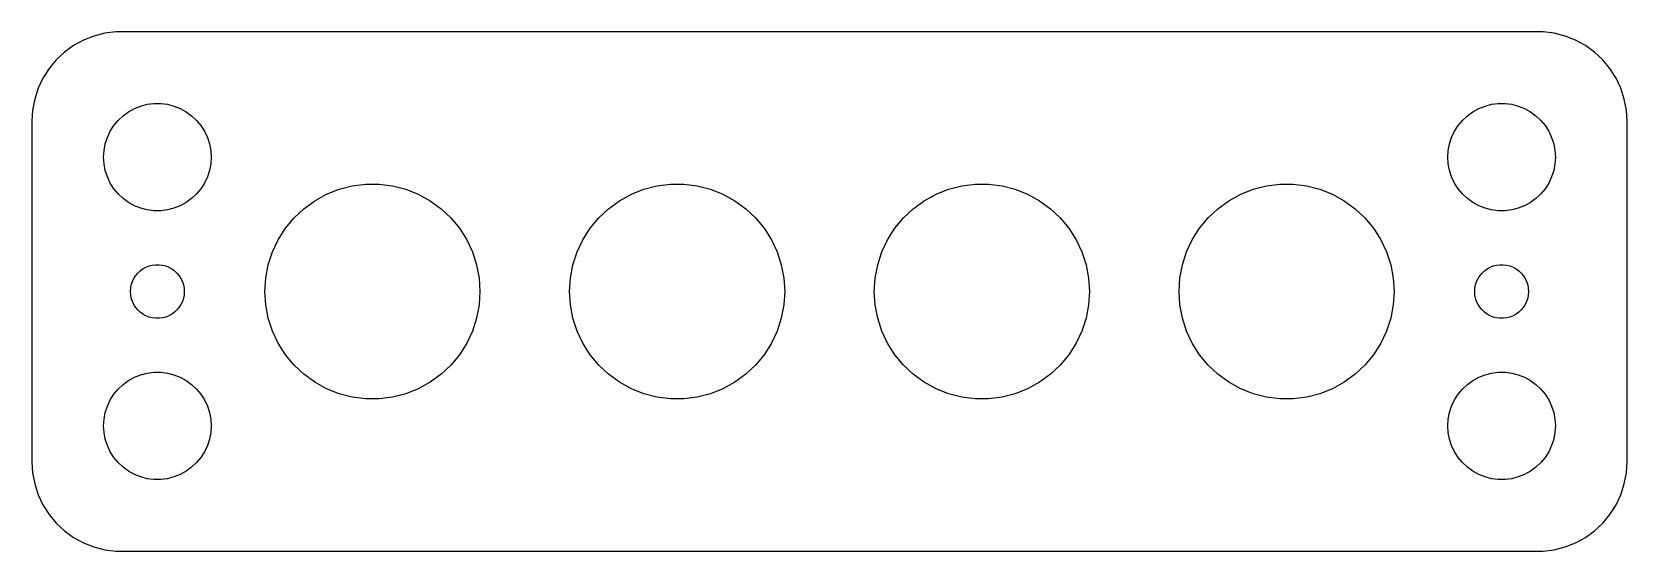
# Model space of a CAD drawing. Header units: metres. Extents: x -44.5 to 44.5, y -14.5 to 14.5.
import ezdxf

# ---------------------------------------------------------------- set-up
doc = ezdxf.new("R2010")
doc.units = ezdxf.units.M

msp = doc.modelspace()

# ---------------------------------------------------------------- linework, layer by layer
for p, q in [((-41.0451, 14.2553), (-41.6289, 14.0241)), ((-40.4369, 14.4114), (-41.0451, 14.2553)), ((-39.8139, 14.4901), (-40.4369, 14.4114)), ((39.8139, 14.4901), (-39.8139, 14.4901)), ((40.4369, 14.4114), (39.8139, 14.4901)), ((41.0451, 14.2553), (40.4369, 14.4114)), ((41.6289, 14.0241), (41.0451, 14.2553)), ((-42.6871, 13.3526), (-43.1448, 12.9227)), ((-42.1791, 13.7216), (-42.6871, 13.3526)), ((-41.6289, 14.0241), (-42.1791, 13.7216)), ((42.1791, 13.7216), (41.6289, 14.0241)), ((42.6871, 13.3526), (42.1791, 13.7216)), ((43.1448, 12.9227), (42.6871, 13.3526)), ((-43.1448, 12.9227), (-43.5451, 12.4389)), ((43.5451, 12.4389), (43.1448, 12.9227)), ((-43.8815, 11.9088), (-44.1489, 11.3406)), ((-43.5451, 12.4389), (-43.8815, 11.9088)), ((43.8815, 11.9088), (43.5451, 12.4389)), ((44.1489, 11.3406), (43.8815, 11.9088)), ((-44.3429, 10.7434), (-44.4606, 10.1267)), ((-44.1489, 11.3406), (-44.3429, 10.7434)), ((44.3429, 10.7434), (44.1489, 11.3406)), ((44.4606, 10.1267), (44.3429, 10.7434)), ((-44.4606, 10.1267), (-44.5, 9.5)), ((-39.6869, 9.55363), (-39.4123, 9.81154)), ((-39.4123, 9.81154), (-39.1075, 10.033)), ((-39.1075, 10.033), (-38.7773, 10.2145)), ((-38.7773, 10.2145), (-38.427, 10.3532)), ((-38.427, 10.3532), (-38.0621, 10.4469)), ((-38.0621, 10.4469), (-37.6884, 10.4941)), ((-37.6884, 10.4941), (-37.3116, 10.4941)), ((-37.3116, 10.4941), (-36.9379, 10.4469)), ((-36.9379, 10.4469), (-36.5729, 10.3532)), ((-36.5729, 10.3532), (-36.2227, 10.2145)), ((-36.2227, 10.2145), (-35.8925, 10.033)), ((-35.8925, 10.033), (-35.5877, 9.81154)), ((-35.5877, 9.81154), (-35.3131, 9.55363)), ((35.3131, 9.55363), (35.5877, 9.81154)), ((35.5877, 9.81154), (35.8925, 10.033)), ((35.8925, 10.033), (36.2227, 10.2145)), ((36.2227, 10.2145), (36.5729, 10.3532)), ((36.5729, 10.3532), (36.9379, 10.4469)), ((36.9379, 10.4469), (37.3116, 10.4941)), ((37.3116, 10.4941), (37.6884, 10.4941)), ((37.6884, 10.4941), (38.0621, 10.4469)), ((38.0621, 10.4469), (38.427, 10.3532)), ((38.427, 10.3532), (38.7773, 10.2145)), ((38.7773, 10.2145), (39.1075, 10.033)), ((39.1075, 10.033), (39.4123, 9.81154)), ((39.4123, 9.81154), (39.6869, 9.55363)), ((44.5, 9.5), (44.4606, 10.1267)), ((-44.5, 9.5), (-44.5, -9.5)), ((-40.2893, 8.60437), (-40.1289, 8.94525)), ((-40.1289, 8.94525), (-39.927, 9.26335)), ((-39.927, 9.26335), (-39.6869, 9.55363)), ((-35.3131, 9.55363), (-35.0729, 9.26335)), ((-35.0729, 9.26335), (-34.8711, 8.94525)), ((-34.8711, 8.94525), (-34.7107, 8.60437)), ((34.7107, 8.60437), (34.8711, 8.94525)), ((34.8711, 8.94525), (35.0729, 9.26335)), ((35.0729, 9.26335), (35.3131, 9.55363)), ((39.6869, 9.55363), (39.927, 9.26335)), ((39.927, 9.26335), (40.1289, 8.94525)), ((40.1289, 8.94525), (40.2893, 8.60437)), ((44.5, -9.5), (44.5, 9.5)), ((-40.4763, 7.87599), (-40.4057, 8.24606)), ((-40.4057, 8.24606), (-40.2893, 8.60437)), ((-34.7107, 8.60437), (-34.5942, 8.24606)), ((-34.5942, 8.24606), (-34.5237, 7.87599)), ((34.5237, 7.87599), (34.5942, 8.24606)), ((34.5942, 8.24606), (34.7107, 8.60437)), ((40.2893, 8.60437), (40.4057, 8.24606)), ((40.4057, 8.24606), (40.4763, 7.87599)), ((-40.5, 7.5), (-40.4763, 7.87599)), ((-40.4763, 7.12399), (-40.5, 7.5)), ((-40.4057, 6.75392), (-40.4763, 7.12399)), ((-34.5237, 7.12399), (-34.5942, 6.75392)), ((-34.5237, 7.87599), (-34.5, 7.5)), ((-34.5, 7.5), (-34.5237, 7.12399)), ((34.5, 7.5), (34.5237, 7.87599)), ((34.5237, 7.12399), (34.5, 7.5)), ((34.5942, 6.75392), (34.5237, 7.12399)), ((40.4763, 7.12399), (40.4057, 6.75392)), ((40.4763, 7.87599), (40.5, 7.5)), ((40.5, 7.5), (40.4763, 7.12399)), ((-40.2893, 6.39561), (-40.4057, 6.75392)), ((-40.1289, 6.05473), (-40.2893, 6.39561)), ((-34.7107, 6.39561), (-34.8711, 6.05473)), ((-34.5942, 6.75392), (-34.7107, 6.39561)), ((34.7107, 6.39561), (34.5942, 6.75392)), ((34.8711, 6.05473), (34.7107, 6.39561)), ((40.2893, 6.39561), (40.1289, 6.05473)), ((40.4057, 6.75392), (40.2893, 6.39561)), ((-39.927, 5.73663), (-40.1289, 6.05473)), ((-39.6869, 5.44635), (-39.927, 5.73663)), ((-39.4123, 5.18845), (-39.6869, 5.44635)), ((-35.3131, 5.44635), (-35.5877, 5.18845)), ((-35.0729, 5.73663), (-35.3131, 5.44635)), ((-34.8711, 6.05473), (-35.0729, 5.73663)), ((-28.715, 5.06596), (-28.0547, 5.42896)), ((-28.0547, 5.42896), (-27.3541, 5.70633)), ((-27.3541, 5.70633), (-26.6243, 5.89372)), ((-26.6243, 5.89372), (-25.8767, 5.98816)), ((-25.8767, 5.98816), (-25.1232, 5.98816)), ((-25.1232, 5.98816), (-24.3757, 5.89372)), ((-24.3757, 5.89372), (-23.6459, 5.70633)), ((-23.6459, 5.70633), (-22.9453, 5.42896)), ((-22.9453, 5.42896), (-22.285, 5.06596)), ((-11.715, 5.06596), (-11.0547, 5.42896)), ((-11.0547, 5.42896), (-10.3541, 5.70633)), ((-10.3541, 5.70633), (-9.62428, 5.89372)), ((-9.62428, 5.89372), (-8.87674, 5.98816)), ((-8.87674, 5.98816), (-8.12325, 5.98816)), ((-8.12325, 5.98816), (-7.3757, 5.89372)), ((-7.3757, 5.89372), (-6.64589, 5.70633)), ((-6.64589, 5.70633), (-5.94531, 5.42896)), ((-5.94531, 5.42896), (-5.28503, 5.06596)), ((5.28503, 5.06596), (5.94531, 5.42896)), ((5.94531, 5.42896), (6.64589, 5.70633)), ((6.64589, 5.70633), (7.3757, 5.89372)), ((7.3757, 5.89372), (8.12325, 5.98816)), ((8.12325, 5.98816), (8.87674, 5.98816)), ((8.87674, 5.98816), (9.62428, 5.89372)), ((9.62428, 5.89372), (10.3541, 5.70633)), ((10.3541, 5.70633), (11.0547, 5.42896)), ((11.0547, 5.42896), (11.715, 5.06596)), ((22.285, 5.06596), (22.9453, 5.42896)), ((22.9453, 5.42896), (23.6459, 5.70633)), ((23.6459, 5.70633), (24.3757, 5.89372)), ((24.3757, 5.89372), (25.1232, 5.98816)), ((25.1232, 5.98816), (25.8767, 5.98816)), ((25.8767, 5.98816), (26.6243, 5.89372)), ((26.6243, 5.89372), (27.3541, 5.70633)), ((27.3541, 5.70633), (28.0547, 5.42896)), ((28.0547, 5.42896), (28.715, 5.06596)), ((35.0729, 5.73663), (34.8711, 6.05473)), ((35.3131, 5.44635), (35.0729, 5.73663)), ((35.5877, 5.18845), (35.3131, 5.44635)), ((39.6869, 5.44635), (39.4123, 5.18845)), ((39.927, 5.73663), (39.6869, 5.44635)), ((40.1289, 6.05473), (39.927, 5.73663)), ((-39.1075, 4.96701), (-39.4123, 5.18845)), ((-38.7773, 4.78551), (-39.1075, 4.96701)), ((-38.427, 4.64682), (-38.7773, 4.78551)), ((-38.0621, 4.55313), (-38.427, 4.64682)), ((-37.6884, 4.50591), (-38.0621, 4.55313)), ((-37.3116, 4.50591), (-37.6884, 4.50591)), ((-36.9379, 4.55313), (-37.3116, 4.50591)), ((-36.5729, 4.64682), (-36.9379, 4.55313)), ((-36.2227, 4.78551), (-36.5729, 4.64682)), ((-35.8925, 4.96701), (-36.2227, 4.78551)), ((-35.5877, 5.18845), (-35.8925, 4.96701)), ((-29.8738, 4.10727), (-29.3245, 4.62308)), ((-29.3245, 4.62308), (-28.715, 5.06596)), ((-22.285, 5.06596), (-21.6754, 4.62308)), ((-21.6754, 4.62308), (-21.1262, 4.10727)), ((-12.8738, 4.10727), (-12.3245, 4.62308)), ((-12.3245, 4.62308), (-11.715, 5.06596)), ((-5.28503, 5.06596), (-4.67545, 4.62308)), ((-4.67545, 4.62308), (-4.12617, 4.10727)), ((4.12617, 4.10727), (4.67545, 4.62308)), ((4.67545, 4.62308), (5.28503, 5.06596)), ((11.715, 5.06596), (12.3245, 4.62308)), ((12.3245, 4.62308), (12.8738, 4.10727)), ((21.1262, 4.10727), (21.6754, 4.62308)), ((21.6754, 4.62308), (22.285, 5.06596)), ((28.715, 5.06596), (29.3245, 4.62308)), ((29.3245, 4.62308), (29.8738, 4.10727)), ((35.8925, 4.96701), (35.5877, 5.18845)), ((36.2227, 4.78551), (35.8925, 4.96701)), ((36.5729, 4.64682), (36.2227, 4.78551)), ((36.9379, 4.55313), (36.5729, 4.64682)), ((37.3116, 4.50591), (36.9379, 4.55313)), ((37.6884, 4.50591), (37.3116, 4.50591)), ((38.0621, 4.55313), (37.6884, 4.50591)), ((38.427, 4.64682), (38.0621, 4.55313)), ((38.7773, 4.78551), (38.427, 4.64682)), ((39.1075, 4.96701), (38.7773, 4.78551)), ((39.4123, 5.18845), (39.1075, 4.96701)), ((-30.3541, 3.5267), (-29.8738, 4.10727)), ((-21.1262, 4.10727), (-20.6459, 3.5267)), ((-13.3541, 3.5267), (-12.8738, 4.10727)), ((-4.12617, 4.10727), (-3.64589, 3.5267)), ((3.64589, 3.5267), (4.12617, 4.10727)), ((12.8738, 4.10727), (13.3541, 3.5267)), ((20.6459, 3.5267), (21.1262, 4.10727)), ((29.8738, 4.10727), (30.3541, 3.5267)), ((-31.0787, 2.20874), (-30.7578, 2.89052)), ((-30.7578, 2.89052), (-30.3541, 3.5267)), ((-20.6459, 3.5267), (-20.2422, 2.89052)), ((-20.2422, 2.89052), (-19.9213, 2.20874)), ((-14.0786, 2.20874), (-13.7578, 2.89052)), ((-13.7578, 2.89052), (-13.3541, 3.5267)), ((-3.64589, 3.5267), (-3.24216, 2.89052)), ((-3.24216, 2.89052), (-2.92134, 2.20874)), ((2.92134, 2.20874), (3.24216, 2.89052)), ((3.24216, 2.89052), (3.64589, 3.5267)), ((13.3541, 3.5267), (13.7578, 2.89052)), ((13.7578, 2.89052), (14.0786, 2.20874)), ((19.9213, 2.20874), (20.2422, 2.89052)), ((20.2422, 2.89052), (20.6459, 3.5267)), ((30.3541, 3.5267), (30.7578, 2.89052)), ((30.7578, 2.89052), (31.0787, 2.20874)), ((-31.3115, 1.49213), (-31.0787, 2.20874)), ((-19.9213, 2.20874), (-19.6885, 1.49213)), ((-14.3115, 1.49213), (-14.0786, 2.20874)), ((-2.92134, 2.20874), (-2.68849, 1.49213)), ((2.68849, 1.49213), (2.92134, 2.20874)), ((14.0786, 2.20874), (14.3115, 1.49213)), ((19.6885, 1.49213), (19.9213, 2.20874)), ((31.0787, 2.20874), (31.3115, 1.49213)), ((-38.7135, 0.881668), (-38.5934, 1.02681)), ((-38.5934, 1.02681), (-38.4561, 1.15576)), ((-38.4561, 1.15576), (-38.3037, 1.26648)), ((-38.3037, 1.26648), (-38.1387, 1.35724)), ((-38.1387, 1.35724), (-37.9635, 1.42657)), ((-37.9635, 1.42657), (-37.7811, 1.47342)), ((-37.7811, 1.47342), (-37.5942, 1.49704)), ((-37.5942, 1.49704), (-37.4058, 1.49704)), ((-37.4058, 1.49704), (-37.2189, 1.47342)), ((-37.2189, 1.47342), (-37.0365, 1.42657)), ((-37.0365, 1.42657), (-36.8613, 1.35724)), ((-36.8613, 1.35724), (-36.6963, 1.26648)), ((-36.6963, 1.26648), (-36.5439, 1.15576)), ((-36.5439, 1.15576), (-36.4065, 1.02681)), ((-36.4065, 1.02681), (-36.2865, 0.881668)), ((-31.4527, 0.751999), (-31.3115, 1.49213)), ((-19.6885, 1.49213), (-19.5473, 0.751999)), ((-14.4527, 0.751999), (-14.3115, 1.49213)), ((-2.68849, 1.49213), (-2.5473, 0.751999)), ((2.5473, 0.751999), (2.68849, 1.49213)), ((14.3115, 1.49213), (14.4527, 0.751999)), ((19.5473, 0.751999), (19.6885, 1.49213)), ((31.3115, 1.49213), (31.4527, 0.751999)), ((36.2865, 0.881668), (36.4065, 1.02681)), ((36.4065, 1.02681), (36.5439, 1.15576)), ((36.5439, 1.15576), (36.6963, 1.26648)), ((36.6963, 1.26648), (36.8613, 1.35724)), ((36.8613, 1.35724), (37.0365, 1.42657)), ((37.0365, 1.42657), (37.2189, 1.47342)), ((37.2189, 1.47342), (37.4058, 1.49704)), ((37.4058, 1.49704), (37.5942, 1.49704)), ((37.5942, 1.49704), (37.7811, 1.47342)), ((37.7811, 1.47342), (37.9635, 1.42657)), ((37.9635, 1.42657), (38.1387, 1.35724)), ((38.1387, 1.35724), (38.3037, 1.26648)), ((38.3037, 1.26648), (38.4561, 1.15576)), ((38.4561, 1.15576), (38.5934, 1.02681)), ((38.5934, 1.02681), (38.7135, 0.881668)), ((-39, 0), (-38.9882, 0.187988)), ((-38.9882, -0.187988), (-39, 0)), ((-38.9882, 0.187988), (-38.9529, 0.373032)), ((-38.9529, 0.373032), (-38.8947, 0.552185)), ((-38.8947, 0.552185), (-38.8145, 0.722626)), ((-38.8145, 0.722626), (-38.7135, 0.881668)), ((-36.2865, 0.881668), (-36.1855, 0.722626)), ((-36.1855, 0.722626), (-36.1053, 0.552185)), ((-36.1053, 0.552185), (-36.0471, 0.373032)), ((-36.0471, 0.373032), (-36.0118, 0.187988)), ((-36.0118, 0.187988), (-36, 0)), ((-36, 0), (-36.0118, -0.187988)), ((-31.5, 0), (-31.4527, 0.751999)), ((-31.4527, -0.751999), (-31.5, 0)), ((-19.5473, 0.751999), (-19.5, 0)), ((-19.5, 0), (-19.5473, -0.751999)), ((-14.5, 0), (-14.4527, 0.751999)), ((-14.4527, -0.751999), (-14.5, 0)), ((-2.5473, 0.751999), (-2.5, 0)), ((-2.5, 0), (-2.5473, -0.751999)), ((2.5, 0), (2.5473, 0.751999)), ((2.5473, -0.751999), (2.5, 0)), ((14.4527, 0.751999), (14.5, 0)), ((14.5, 0), (14.4527, -0.751999)), ((19.5, 0), (19.5473, 0.751999)), ((19.5473, -0.751999), (19.5, 0)), ((31.4527, 0.751999), (31.5, 0)), ((31.5, 0), (31.4527, -0.751999)), ((36, 0), (36.0118, 0.187988)), ((36.0118, -0.187988), (36, 0)), ((36.0118, 0.187988), (36.0471, 0.373032)), ((36.0471, 0.373032), (36.1053, 0.552185)), ((36.1053, 0.552185), (36.1855, 0.722626)), ((36.1855, 0.722626), (36.2865, 0.881668)), ((38.7135, 0.881668), (38.8145, 0.722626)), ((38.8145, 0.722626), (38.8947, 0.552185)), ((38.8947, 0.552185), (38.9529, 0.373032)), ((38.9529, 0.373032), (38.9882, 0.187988)), ((38.9882, 0.187988), (39, 0)), ((39, 0), (38.9882, -0.187988)), ((-38.9529, -0.373032), (-38.9882, -0.187988)), ((-38.8947, -0.552185), (-38.9529, -0.373032)), ((-38.8145, -0.722626), (-38.8947, -0.552185)), ((-38.7135, -0.881668), (-38.8145, -0.722626)), ((-38.5934, -1.02681), (-38.7135, -0.881668)), ((-36.2865, -0.881668), (-36.4065, -1.02681)), ((-36.1855, -0.722626), (-36.2865, -0.881668)), ((-36.1053, -0.552185), (-36.1855, -0.722626)), ((-36.0471, -0.373032), (-36.1053, -0.552185)), ((-36.0118, -0.187988), (-36.0471, -0.373032)), ((-31.3115, -1.49213), (-31.4527, -0.751999)), ((-19.5473, -0.751999), (-19.6885, -1.49213)), ((-14.3115, -1.49213), (-14.4527, -0.751999)), ((-2.5473, -0.751999), (-2.68849, -1.49213)), ((2.68849, -1.49213), (2.5473, -0.751999)), ((14.4527, -0.751999), (14.3115, -1.49213)), ((19.6885, -1.49213), (19.5473, -0.751999)), ((31.4527, -0.751999), (31.3115, -1.49213)), ((36.0471, -0.373032), (36.0118, -0.187988)), ((36.1053, -0.552185), (36.0471, -0.373032)), ((36.1855, -0.722626), (36.1053, -0.552185)), ((36.2865, -0.881668), (36.1855, -0.722626)), ((36.4065, -1.02681), (36.2865, -0.881668)), ((38.7135, -0.881668), (38.5934, -1.02681)), ((38.8145, -0.722626), (38.7135, -0.881668)), ((38.8947, -0.552185), (38.8145, -0.722626)), ((38.9529, -0.373032), (38.8947, -0.552185)), ((38.9882, -0.187988), (38.9529, -0.373032)), ((-38.4561, -1.15576), (-38.5934, -1.02681)), ((-38.3037, -1.26648), (-38.4561, -1.15576)), ((-38.1387, -1.35724), (-38.3037, -1.26648)), ((-37.9635, -1.42657), (-38.1387, -1.35724)), ((-37.7811, -1.47342), (-37.9635, -1.42657)), ((-37.5942, -1.49704), (-37.7811, -1.47342)), ((-37.4058, -1.49704), (-37.5942, -1.49704)), ((-37.2189, -1.47342), (-37.4058, -1.49704)), ((-37.0365, -1.42657), (-37.2189, -1.47342)), ((-36.8613, -1.35724), (-37.0365, -1.42657)), ((-36.6963, -1.26648), (-36.8613, -1.35724)), ((-36.5439, -1.15576), (-36.6963, -1.26648)), ((-36.4065, -1.02681), (-36.5439, -1.15576)), ((-31.0787, -2.20874), (-31.3115, -1.49213)), ((-19.6885, -1.49213), (-19.9213, -2.20874)), ((-14.0786, -2.20874), (-14.3115, -1.49213)), ((-2.68849, -1.49213), (-2.92134, -2.20874)), ((2.92134, -2.20874), (2.68849, -1.49213)), ((14.3115, -1.49213), (14.0786, -2.20874)), ((19.9213, -2.20874), (19.6885, -1.49213)), ((31.3115, -1.49213), (31.0787, -2.20874)), ((36.5439, -1.15576), (36.4065, -1.02681)), ((36.6963, -1.26648), (36.5439, -1.15576)), ((36.8613, -1.35724), (36.6963, -1.26648)), ((37.0365, -1.42657), (36.8613, -1.35724)), ((37.2189, -1.47342), (37.0365, -1.42657)), ((37.4058, -1.49704), (37.2189, -1.47342)), ((37.5942, -1.49704), (37.4058, -1.49704)), ((37.7811, -1.47342), (37.5942, -1.49704)), ((37.9635, -1.42657), (37.7811, -1.47342)), ((38.1387, -1.35724), (37.9635, -1.42657)), ((38.3037, -1.26648), (38.1387, -1.35724)), ((38.4561, -1.15576), (38.3037, -1.26648)), ((38.5934, -1.02681), (38.4561, -1.15576)), ((-30.7578, -2.89052), (-31.0787, -2.20874)), ((-19.9213, -2.20874), (-20.2422, -2.89052)), ((-13.7578, -2.89052), (-14.0786, -2.20874)), ((-2.92134, -2.20874), (-3.24216, -2.89052)), ((3.24216, -2.89052), (2.92134, -2.20874)), ((14.0786, -2.20874), (13.7578, -2.89052)), ((20.2422, -2.89052), (19.9213, -2.20874)), ((31.0787, -2.20874), (30.7578, -2.89052)), ((-30.3541, -3.5267), (-30.7578, -2.89052)), ((-29.8738, -4.10727), (-30.3541, -3.5267)), ((-20.6459, -3.5267), (-21.1262, -4.10727)), ((-20.2422, -2.89052), (-20.6459, -3.5267)), ((-13.3541, -3.5267), (-13.7578, -2.89052)), ((-12.8738, -4.10727), (-13.3541, -3.5267)), ((-3.64589, -3.5267), (-4.12617, -4.10727)), ((-3.24216, -2.89052), (-3.64589, -3.5267)), ((3.64589, -3.5267), (3.24216, -2.89052)), ((4.12617, -4.10727), (3.64589, -3.5267)), ((13.3541, -3.5267), (12.8738, -4.10727)), ((13.7578, -2.89052), (13.3541, -3.5267)), ((20.6459, -3.5267), (20.2422, -2.89052)), ((21.1262, -4.10727), (20.6459, -3.5267)), ((30.3541, -3.5267), (29.8738, -4.10727)), ((30.7578, -2.89052), (30.3541, -3.5267)), ((-29.3245, -4.62308), (-29.8738, -4.10727)), ((-21.1262, -4.10727), (-21.6754, -4.62308)), ((-12.3245, -4.62308), (-12.8738, -4.10727)), ((-4.12617, -4.10727), (-4.67545, -4.62308)), ((4.67545, -4.62308), (4.12617, -4.10727)), ((12.8738, -4.10727), (12.3245, -4.62308)), ((21.6754, -4.62308), (21.1262, -4.10727)), ((29.8738, -4.10727), (29.3245, -4.62308)), ((-39.6869, -5.44635), (-39.4123, -5.18845)), ((-39.4123, -5.18845), (-39.1075, -4.96701)), ((-39.1075, -4.96701), (-38.7773, -4.78551)), ((-38.7773, -4.78551), (-38.427, -4.64682)), ((-38.427, -4.64682), (-38.0621, -4.55313)), ((-38.0621, -4.55313), (-37.6884, -4.50591)), ((-37.6884, -4.50591), (-37.3116, -4.50591)), ((-37.3116, -4.50591), (-36.9379, -4.55313)), ((-36.9379, -4.55313), (-36.5729, -4.64682)), ((-36.5729, -4.64682), (-36.2227, -4.78551)), ((-36.2227, -4.78551), (-35.8925, -4.96701)), ((-35.8925, -4.96701), (-35.5877, -5.18845)), ((-35.5877, -5.18845), (-35.3131, -5.44635)), ((-28.715, -5.06596), (-29.3245, -4.62308)), ((-28.0547, -5.42896), (-28.715, -5.06596)), ((-22.285, -5.06596), (-22.9453, -5.42896)), ((-21.6754, -4.62308), (-22.285, -5.06596)), ((-11.715, -5.06596), (-12.3245, -4.62308)), ((-11.0547, -5.42896), (-11.715, -5.06596)), ((-5.28503, -5.06596), (-5.94531, -5.42896)), ((-4.67545, -4.62308), (-5.28503, -5.06596)), ((5.28503, -5.06596), (4.67545, -4.62308)), ((5.94531, -5.42896), (5.28503, -5.06596)), ((11.715, -5.06596), (11.0547, -5.42896)), ((12.3245, -4.62308), (11.715, -5.06596)), ((22.285, -5.06596), (21.6754, -4.62308)), ((22.9453, -5.42896), (22.285, -5.06596)), ((28.715, -5.06596), (28.0547, -5.42896)), ((29.3245, -4.62308), (28.715, -5.06596)), ((35.3131, -5.44635), (35.5877, -5.18845)), ((35.5877, -5.18845), (35.8925, -4.96701)), ((35.8925, -4.96701), (36.2227, -4.78551)), ((36.2227, -4.78551), (36.5729, -4.64682)), ((36.5729, -4.64682), (36.9379, -4.55313)), ((36.9379, -4.55313), (37.3116, -4.50591)), ((37.3116, -4.50591), (37.6884, -4.50591)), ((37.6884, -4.50591), (38.0621, -4.55313)), ((38.0621, -4.55313), (38.427, -4.64682)), ((38.427, -4.64682), (38.7773, -4.78551)), ((38.7773, -4.78551), (39.1075, -4.96701)), ((39.1075, -4.96701), (39.4123, -5.18845)), ((39.4123, -5.18845), (39.6869, -5.44635)), ((-40.2893, -6.39561), (-40.1289, -6.05473)), ((-40.1289, -6.05473), (-39.927, -5.73663)), ((-39.927, -5.73663), (-39.6869, -5.44635)), ((-35.3131, -5.44635), (-35.0729, -5.73663)), ((-35.0729, -5.73663), (-34.8711, -6.05473)), ((-34.8711, -6.05473), (-34.7107, -6.39561)), ((-27.3541, -5.70633), (-28.0547, -5.42896)), ((-26.6243, -5.89372), (-27.3541, -5.70633)), ((-25.8767, -5.98816), (-26.6243, -5.89372)), ((-25.1232, -5.98816), (-25.8767, -5.98816)), ((-24.3757, -5.89372), (-25.1232, -5.98816)), ((-23.6459, -5.70633), (-24.3757, -5.89372)), ((-22.9453, -5.42896), (-23.6459, -5.70633)), ((-10.3541, -5.70633), (-11.0547, -5.42896)), ((-9.62428, -5.89372), (-10.3541, -5.70633)), ((-8.87674, -5.98816), (-9.62428, -5.89372)), ((-8.12325, -5.98816), (-8.87674, -5.98816)), ((-7.3757, -5.89372), (-8.12325, -5.98816)), ((-6.64589, -5.70633), (-7.3757, -5.89372)), ((-5.94531, -5.42896), (-6.64589, -5.70633)), ((6.64589, -5.70633), (5.94531, -5.42896)), ((7.3757, -5.89372), (6.64589, -5.70633)), ((8.12325, -5.98816), (7.3757, -5.89372)), ((8.87674, -5.98816), (8.12325, -5.98816)), ((9.62428, -5.89372), (8.87674, -5.98816)), ((10.3541, -5.70633), (9.62428, -5.89372)), ((11.0547, -5.42896), (10.3541, -5.70633)), ((23.6459, -5.70633), (22.9453, -5.42896)), ((24.3757, -5.89372), (23.6459, -5.70633)), ((25.1232, -5.98816), (24.3757, -5.89372)), ((25.8767, -5.98816), (25.1232, -5.98816)), ((26.6243, -5.89372), (25.8767, -5.98816)), ((27.3541, -5.70633), (26.6243, -5.89372)), ((28.0547, -5.42896), (27.3541, -5.70633)), ((34.7107, -6.39561), (34.8711, -6.05473)), ((34.8711, -6.05473), (35.0729, -5.73663)), ((35.0729, -5.73663), (35.3131, -5.44635)), ((39.6869, -5.44635), (39.927, -5.73663)), ((39.927, -5.73663), (40.1289, -6.05473)), ((40.1289, -6.05473), (40.2893, -6.39561)), ((-40.4763, -7.12399), (-40.4057, -6.75392)), ((-40.4057, -6.75392), (-40.2893, -6.39561)), ((-34.7107, -6.39561), (-34.5942, -6.75392)), ((-34.5942, -6.75392), (-34.5237, -7.12399)), ((34.5237, -7.12399), (34.5942, -6.75392)), ((34.5942, -6.75392), (34.7107, -6.39561)), ((40.2893, -6.39561), (40.4057, -6.75392)), ((40.4057, -6.75392), (40.4763, -7.12399)), ((-40.5, -7.5), (-40.4763, -7.12399)), ((-40.4763, -7.87599), (-40.5, -7.5)), ((-40.4057, -8.24606), (-40.4763, -7.87599)), ((-34.5237, -7.87599), (-34.5942, -8.24606)), ((-34.5237, -7.12399), (-34.5, -7.5)), ((-34.5, -7.5), (-34.5237, -7.87599)), ((34.5, -7.5), (34.5237, -7.12399)), ((34.5237, -7.87599), (34.5, -7.5)), ((34.5942, -8.24606), (34.5237, -7.87599)), ((40.4763, -7.87599), (40.4057, -8.24606)), ((40.4763, -7.12399), (40.5, -7.5)), ((40.5, -7.5), (40.4763, -7.87599)), ((-40.2893, -8.60437), (-40.4057, -8.24606)), ((-40.1289, -8.94525), (-40.2893, -8.60437)), ((-34.7107, -8.60437), (-34.8711, -8.94525)), ((-34.5942, -8.24606), (-34.7107, -8.60437)), ((34.7107, -8.60437), (34.5942, -8.24606)), ((34.8711, -8.94525), (34.7107, -8.60437)), ((40.2893, -8.60437), (40.1289, -8.94525)), ((40.4057, -8.24606), (40.2893, -8.60437)), ((-44.5, -9.5), (-44.4606, -10.1267)), ((-39.927, -9.26335), (-40.1289, -8.94525)), ((-39.6869, -9.55363), (-39.927, -9.26335)), ((-39.4123, -9.81154), (-39.6869, -9.55363)), ((-35.3131, -9.55363), (-35.5877, -9.81154)), ((-35.0729, -9.26335), (-35.3131, -9.55363)), ((-34.8711, -8.94525), (-35.0729, -9.26335)), ((35.0729, -9.26335), (34.8711, -8.94525)), ((35.3131, -9.55363), (35.0729, -9.26335)), ((35.5877, -9.81154), (35.3131, -9.55363)), ((39.6869, -9.55363), (39.4123, -9.81154)), ((39.927, -9.26335), (39.6869, -9.55363)), ((40.1289, -8.94525), (39.927, -9.26335)), ((44.4606, -10.1267), (44.5, -9.5)), ((-44.4606, -10.1267), (-44.3429, -10.7434)), ((-39.1075, -10.033), (-39.4123, -9.81154)), ((-38.7773, -10.2145), (-39.1075, -10.033)), ((-38.427, -10.3532), (-38.7773, -10.2145)), ((-38.0621, -10.4469), (-38.427, -10.3532)), ((-37.6884, -10.4941), (-38.0621, -10.4469)), ((-37.3116, -10.4941), (-37.6884, -10.4941)), ((-36.9379, -10.4469), (-37.3116, -10.4941)), ((-36.5729, -10.3532), (-36.9379, -10.4469)), ((-36.2227, -10.2145), (-36.5729, -10.3532)), ((-35.8925, -10.033), (-36.2227, -10.2145)), ((-35.5877, -9.81154), (-35.8925, -10.033)), ((35.8925, -10.033), (35.5877, -9.81154)), ((36.2227, -10.2145), (35.8925, -10.033)), ((36.5729, -10.3532), (36.2227, -10.2145)), ((36.9379, -10.4469), (36.5729, -10.3532)), ((37.3116, -10.4941), (36.9379, -10.4469)), ((37.6884, -10.4941), (37.3116, -10.4941)), ((38.0621, -10.4469), (37.6884, -10.4941)), ((38.427, -10.3532), (38.0621, -10.4469)), ((38.7773, -10.2145), (38.427, -10.3532)), ((39.1075, -10.033), (38.7773, -10.2145)), ((39.4123, -9.81154), (39.1075, -10.033)), ((44.3429, -10.7434), (44.4606, -10.1267)), ((-44.3429, -10.7434), (-44.1489, -11.3406)), ((-44.1489, -11.3406), (-43.8815, -11.9088)), ((43.8815, -11.9088), (44.1489, -11.3406)), ((44.1489, -11.3406), (44.3429, -10.7434)), ((-43.8815, -11.9088), (-43.5451, -12.4389)), ((-43.5451, -12.4389), (-43.1448, -12.9227)), ((43.1448, -12.9227), (43.5451, -12.4389)), ((43.5451, -12.4389), (43.8815, -11.9088)), ((-43.1448, -12.9227), (-42.6871, -13.3526)), ((42.6871, -13.3526), (43.1448, -12.9227)), ((-42.6871, -13.3526), (-42.1791, -13.7216)), ((-42.1791, -13.7216), (-41.6289, -14.0241)), ((-41.6289, -14.0241), (-41.0451, -14.2553)), ((41.0451, -14.2553), (41.6289, -14.0241)), ((41.6289, -14.0241), (42.1791, -13.7216)), ((42.1791, -13.7216), (42.6871, -13.3526)), ((-41.0451, -14.2553), (-40.4369, -14.4114)), ((-40.4369, -14.4114), (-39.8139, -14.4901)), ((-39.8139, -14.4901), (39.8139, -14.4901)), ((39.8139, -14.4901), (40.4369, -14.4114)), ((40.4369, -14.4114), (41.0451, -14.2553))]:
    msp.add_line(p, q)

doc.saveas('drawing.dxf')
